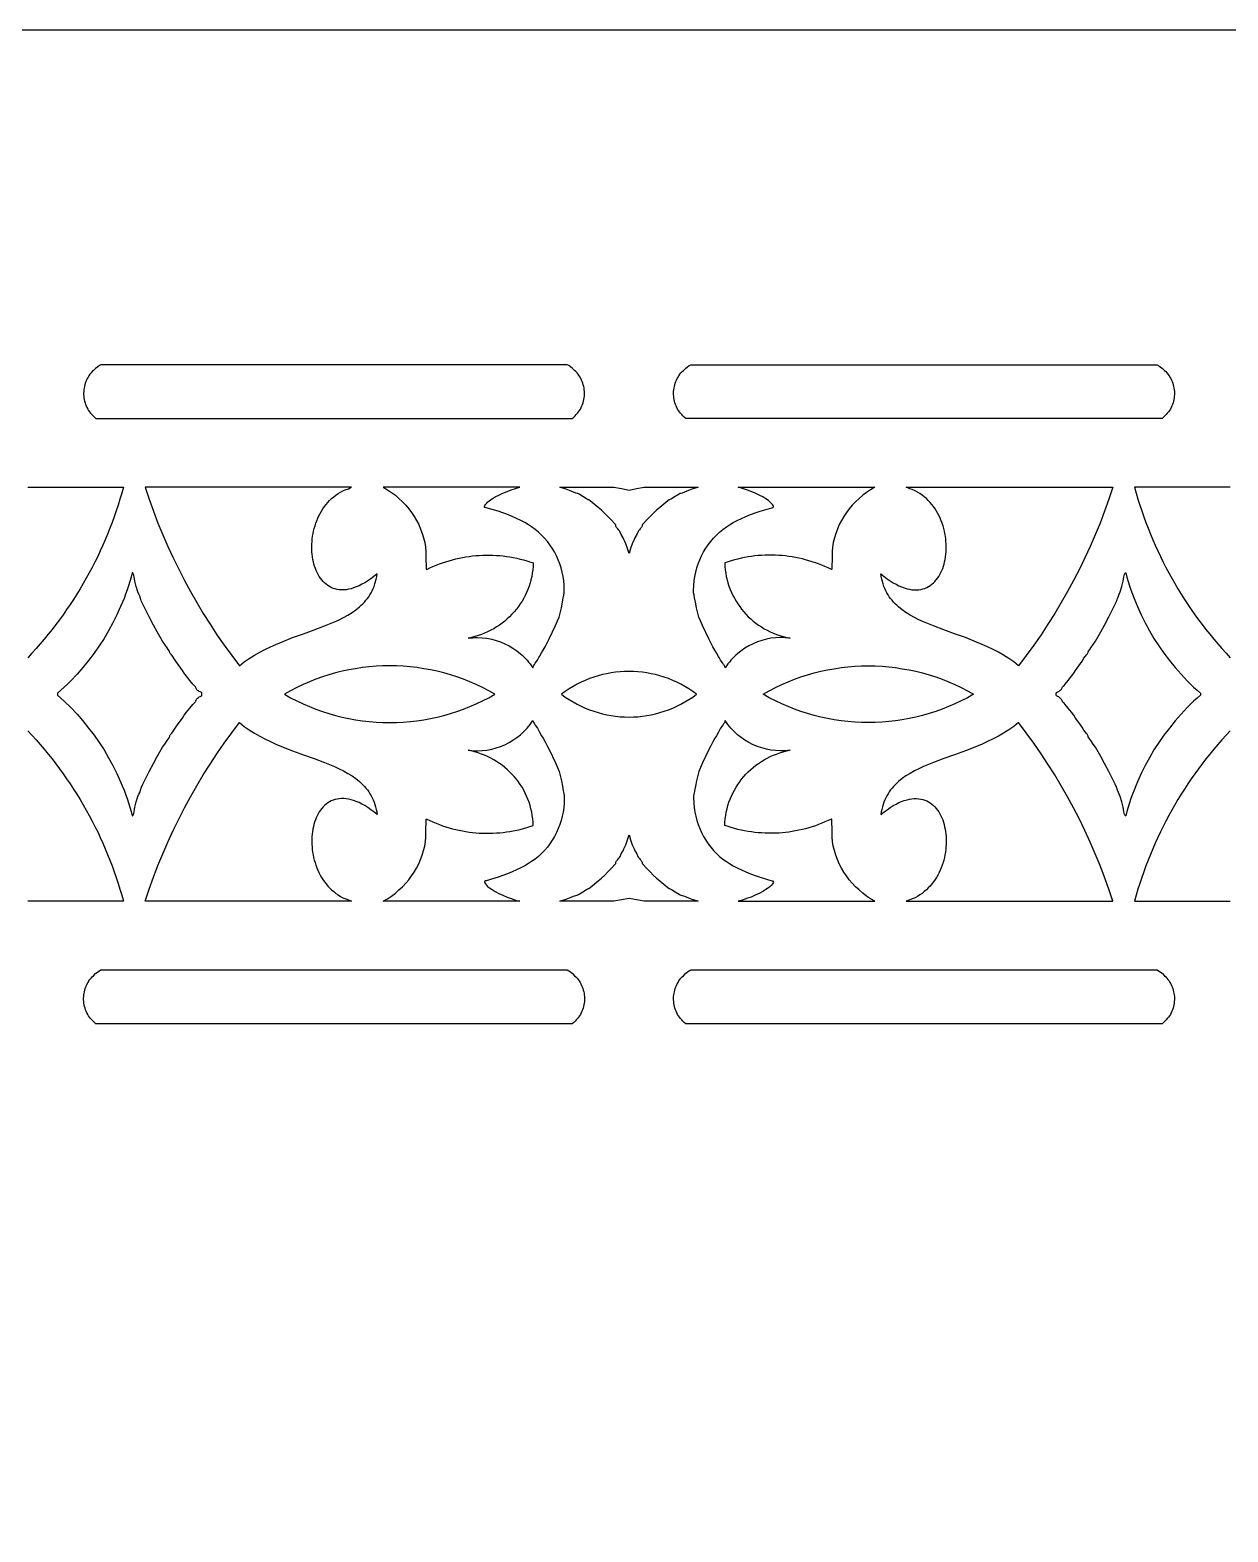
# Model space of a CAD drawing. Extents: x -580 to 993, y -400 to 388.
# Drawn here: x 741.9 to 849.2, y -139.9 to -5.3 of the extents above; entities that cross this region are included whole.
import ezdxf

# ---------------------------------------------------------------- set-up
doc = ezdxf.new("R2010")
doc.units = 0
doc.layers.add('LAYER_1', color=18, linetype='CONTINUOUS')

msp = doc.modelspace()

# ---------------------------------------------------------------- linework, layer by layer
at = {"layer": 'LAYER_1'}
for points in [[(598.06, -400.26), (993.06, -400.26), (993.06, -5.26), (598.06, -5.26)], [(747.77, -40.08), (790.47, -40.08), (790.6, -39.97), (790.72, -39.86), (790.83, -39.74), (790.94, -39.62), (791.03, -39.5), (791.12, -39.37), (791.2, -39.24), (791.27, -39.1), (791.34, -38.96), (791.39, -38.82), (791.44, -38.68), (791.48, -38.53), (791.51, -38.39), (791.54, -38.24), (791.56, -38.09), (791.56, -37.95), (791.57, -37.8), (791.56, -37.65), (791.55, -37.5), (791.53, -37.35), (791.5, -37.21), (791.46, -37.06), (791.42, -36.92), (791.36, -36.78), (791.31, -36.64), (791.24, -36.51), (791.17, -36.37), (791.08, -36.25), (790.99, -36.12), (790.9, -36), (790.79, -35.88), (790.68, -35.77), (790.5, -35.59), (790.31, -35.44), (790.15, -35.33), (790.01, -35.26), (748.23, -35.26), (748.1, -35.33), (747.94, -35.44), (747.75, -35.59), (747.56, -35.77), (747.45, -35.88), (747.35, -36), (747.25, -36.12), (747.16, -36.25), (747.08, -36.37), (747.01, -36.51), (746.94, -36.64), (746.88, -36.78), (746.83, -36.92), (746.79, -37.06), (746.75, -37.21), (746.72, -37.35), (746.7, -37.5), (746.69, -37.65), (746.68, -37.8), (746.68, -37.95), (746.69, -38.09), (746.71, -38.24), (746.73, -38.39), (746.77, -38.53), (746.81, -38.68), (746.85, -38.82), (746.91, -38.96), (746.98, -39.1), (747.05, -39.24), (747.13, -39.37), (747.22, -39.5), (747.31, -39.62), (747.41, -39.74), (747.53, -39.86), (747.65, -39.97)], [(800.64, -40.08), (800.51, -39.97), (800.39, -39.86), (800.28, -39.74), (800.18, -39.62), (800.08, -39.5), (799.99, -39.37), (799.91, -39.24), (799.84, -39.1), (799.78, -38.96), (799.72, -38.82), (799.67, -38.68), (799.63, -38.53), (799.6, -38.39), (799.57, -38.24), (799.56, -38.09), (799.55, -37.95), (799.55, -37.8), (799.55, -37.65), (799.57, -37.5), (799.59, -37.35), (799.62, -37.21), (799.65, -37.06), (799.7, -36.92), (799.75, -36.78), (799.81, -36.64), (799.87, -36.51), (799.95, -36.37), (800.03, -36.25), (800.12, -36.12), (800.21, -36), (800.32, -35.88), (800.43, -35.77), (800.62, -35.59), (800.81, -35.44), (800.96, -35.33), (801.1, -35.26), (842.88, -35.26), (843.02, -35.33), (843.17, -35.44), (843.36, -35.59), (843.55, -35.77), (843.66, -35.88), (843.76, -36), (843.86, -36.12), (843.95, -36.25), (844.03, -36.37), (844.11, -36.51), (844.17, -36.64), (844.23, -36.78), (844.28, -36.92), (844.33, -37.06), (844.36, -37.21), (844.39, -37.35), (844.41, -37.5), (844.43, -37.65), (844.43, -37.8), (844.43, -37.95), (844.42, -38.09), (844.4, -38.24), (844.38, -38.39), (844.35, -38.53), (844.31, -38.68), (844.26, -38.82), (844.2, -38.96), (844.14, -39.1), (844.07, -39.24), (843.99, -39.37), (843.9, -39.5), (843.8, -39.62), (843.7, -39.74), (843.59, -39.86), (843.47, -39.97), (843.34, -40.08)], [(752.19, -46.25), (752.55, -47.33), (752.93, -48.4), (753.34, -49.46), (753.77, -50.51), (754.22, -51.55), (754.7, -52.58), (755.2, -53.6), (755.72, -54.6), (756.26, -55.6), (756.82, -56.59), (757.4, -57.56), (758.01, -58.53), (758.63, -59.48), (759.28, -60.41), (759.95, -61.34), (760.64, -62.25), (761.08, -61.91), (761.52, -61.6), (761.99, -61.31), (762.46, -61.04), (762.93, -60.79), (763.42, -60.55), (763.91, -60.33), (764.4, -60.12), (765.39, -59.73), (766.38, -59.38), (767.34, -59.03), (768.27, -58.68), (768.72, -58.5), (769.16, -58.32), (769.58, -58.12), (769.98, -57.92), (770.37, -57.7), (770.74, -57.47), (771.09, -57.23), (771.41, -56.97), (771.56, -56.83), (771.71, -56.69), (771.85, -56.54), (771.98, -56.38), (772.11, -56.22), (772.23, -56.06), (772.34, -55.89), (772.45, -55.71), (772.54, -55.52), (772.63, -55.33), (772.71, -55.13), (772.79, -54.92), (772.85, -54.71), (772.91, -54.49), (772.95, -54.26), (772.99, -54.02), (772.7, -54.25), (772.42, -54.45), (772.15, -54.64), (771.88, -54.81), (771.62, -54.95), (771.37, -55.08), (771.12, -55.18), (770.88, -55.27), (770.65, -55.34), (770.42, -55.39), (770.2, -55.43), (769.99, -55.45), (769.79, -55.45), (769.59, -55.43), (769.4, -55.41), (769.22, -55.36), (769.04, -55.31), (768.87, -55.24), (768.71, -55.15), (768.56, -55.06), (768.41, -54.95), (768.27, -54.83), (768.14, -54.7), (768.02, -54.56), (767.91, -54.41), (767.8, -54.25), (767.7, -54.08), (767.61, -53.9), (767.52, -53.72), (767.45, -53.53), (767.38, -53.33), (767.32, -53.13), (767.27, -52.92), (767.22, -52.71), (767.19, -52.49), (767.16, -52.26), (767.14, -52.04), (767.13, -51.81), (767.13, -51.58), (767.13, -51.34), (767.15, -51.11), (767.17, -50.87), (767.2, -50.64), (767.24, -50.4), (767.29, -50.17), (767.35, -49.94), (767.42, -49.7), (767.49, -49.47), (767.57, -49.25), (767.67, -49.03), (767.77, -48.81), (767.88, -48.59), (768, -48.38), (768.13, -48.18), (768.26, -47.98), (768.41, -47.79), (768.57, -47.61), (768.73, -47.43), (768.9, -47.26), (769.09, -47.1), (769.28, -46.95), (769.48, -46.81), (769.7, -46.68), (769.92, -46.56), (770.17, -46.46), (770.41, -46.38), (770.58, -46.31), (770.7, -46.25)], [(773.53, -46.25), (773.91, -46.47), (774.27, -46.71), (774.62, -46.97), (774.94, -47.25), (775.25, -47.54), (775.55, -47.85), (775.82, -48.17), (776.07, -48.51), (776.31, -48.86), (776.52, -49.23), (776.71, -49.6), (776.88, -49.99), (777.03, -50.38), (777.15, -50.78), (777.25, -51.19), (777.33, -51.61), (777.35, -52), (777.36, -52.44), (777.37, -53.59), (777.43, -53.62), (777.71, -53.48), (777.99, -53.35), (778.27, -53.23), (778.56, -53.12), (778.85, -53.02), (779.14, -52.92), (779.44, -52.83), (779.73, -52.75), (780.03, -52.67), (780.33, -52.6), (780.63, -52.54), (780.93, -52.49), (781.23, -52.45), (781.53, -52.41), (781.84, -52.38), (782.14, -52.36), (782.45, -52.34), (782.75, -52.33), (783.06, -52.33), (783.36, -52.34), (783.67, -52.36), (783.97, -52.38), (784.28, -52.41), (784.58, -52.45), (784.89, -52.49), (785.19, -52.55), (785.49, -52.61), (785.79, -52.68), (786.09, -52.75), (786.39, -52.84), (786.68, -52.93), (786.98, -53.03), (786.96, -53.34), (786.94, -53.64), (786.89, -53.95), (786.84, -54.25), (786.77, -54.54), (786.69, -54.83), (786.6, -55.12), (786.5, -55.4), (786.38, -55.67), (786.25, -55.94), (786.12, -56.2), (785.97, -56.46), (785.81, -56.71), (785.64, -56.95), (785.46, -57.19), (785.27, -57.41), (785.07, -57.63), (784.86, -57.85), (784.64, -58.05), (784.42, -58.24), (784.18, -58.43), (783.94, -58.61), (783.69, -58.77), (783.43, -58.93), (783.17, -59.07), (782.89, -59.21), (782.62, -59.33), (782.33, -59.45), (782.04, -59.55), (781.74, -59.64), (781.44, -59.71), (781.13, -59.78), (781.34, -59.75), (781.56, -59.74), (781.77, -59.73), (781.99, -59.73), (782.41, -59.75), (782.83, -59.79), (783.25, -59.87), (783.65, -59.98), (784.05, -60.11), (784.43, -60.27), (784.81, -60.46), (785.16, -60.67), (785.51, -60.91), (785.83, -61.17), (785.99, -61.31), (786.14, -61.46), (786.29, -61.61), (786.43, -61.76), (786.56, -61.93), (786.7, -62.09), (786.82, -62.27), (786.94, -62.44), (786.97, -62.34), (787.02, -62.24), (787.08, -62.13), (787.15, -62.03), (787.36, -61.75), (787.42, -61.64), (787.45, -61.58), (787.47, -61.52), (787.53, -61.41), (787.72, -61.08), (787.86, -60.85), (788.04, -60.54), (788.22, -60.18), (788.4, -59.83), (788.98, -58.65), (789.16, -58.23), (789.29, -57.88), (789.39, -57.52), (789.5, -57.05), (789.61, -56.55), (789.67, -56.16), (789.71, -55.91), (789.73, -55.83), (789.75, -55.79), (789.76, -55.72), (789.76, -55.55), (789.74, -55.03), (789.71, -54.63), (789.65, -54.24), (789.58, -53.86), (789.48, -53.48), (789.36, -53.11), (789.22, -52.75), (789.06, -52.4), (788.88, -52.05), (788.68, -51.72), (788.47, -51.4), (788.24, -51.1), (787.99, -50.8), (787.72, -50.53), (787.44, -50.26), (787.14, -50.02), (786.83, -49.79), (786.54, -49.61), (786.22, -49.42), (785.86, -49.23), (785.48, -49.05), (785.08, -48.87), (784.66, -48.7), (784.24, -48.54), (783.82, -48.39), (782.75, -48.08), (782.67, -48.06), (782.64, -48.05), (782.62, -48.02), (782.61, -48), (782.61, -47.96), (782.63, -47.89), (782.69, -47.8), (782.78, -47.69), (782.89, -47.58), (783.04, -47.45), (783.28, -47.29), (783.57, -47.12), (783.89, -46.95), (784.25, -46.78), (784.63, -46.62), (785.01, -46.48), (785.39, -46.36), (785.77, -46.25)], [(795.56, -52.2), (795.42, -51.75), (795.27, -51.31), (795.19, -51.11), (795.1, -50.93), (795.02, -50.77), (794.95, -50.64), (794.85, -50.48), (794.75, -50.27), (794.69, -50.16), (794.63, -50.06), (794.56, -49.97), (794.5, -49.91), (794.45, -49.86), (794.41, -49.81), (794.38, -49.75), (794.37, -49.71), (794.37, -49.62), (793.9, -49.11), (793.67, -48.87), (793.39, -48.59), (793.08, -48.31), (792.8, -48.06), (792.08, -47.47), (791.96, -47.39), (791.91, -47.37), (791.86, -47.35), (791.75, -47.29), (791.41, -47.09), (791.08, -46.88), (790.96, -46.82), (790.9, -46.8), (790.79, -46.77), (790.59, -46.69), (790.23, -46.54), (789.92, -46.42), (789.63, -46.33), (789.36, -46.25), (794.19, -46.25), (794.87, -46.37), (795.56, -46.5), (796.24, -46.37), (796.93, -46.25), (801.76, -46.25), (801.48, -46.33), (801.2, -46.42), (800.88, -46.54), (800.53, -46.69), (800.32, -46.77), (800.21, -46.8), (800.15, -46.82), (800.04, -46.88), (799.7, -47.09), (799.36, -47.29), (799.25, -47.35), (799.2, -47.37), (799.18, -47.37), (799.15, -47.39), (799.03, -47.47), (798.31, -48.06), (798.03, -48.31), (797.73, -48.59), (797.44, -48.87), (797.21, -49.11), (796.74, -49.62), (796.74, -49.71), (796.73, -49.75), (796.71, -49.81), (796.66, -49.86), (796.61, -49.91), (796.55, -49.97), (796.49, -50.06), (796.42, -50.16), (796.36, -50.27), (796.26, -50.48), (796.17, -50.64), (796.09, -50.77), (796.01, -50.93), (795.85, -51.31), (795.69, -51.75)], [(817.58, -46.25), (817.21, -46.47), (816.84, -46.71), (816.5, -46.97), (816.17, -47.25), (815.86, -47.54), (815.57, -47.85), (815.29, -48.17), (815.04, -48.51), (814.81, -48.86), (814.59, -49.23), (814.4, -49.6), (814.23, -49.99), (814.08, -50.38), (813.96, -50.78), (813.86, -51.19), (813.78, -51.61), (813.76, -52), (813.75, -52.44), (813.74, -53.59), (813.69, -53.62), (813.41, -53.48), (813.12, -53.35), (812.84, -53.23), (812.55, -53.12), (812.26, -53.02), (811.97, -52.92), (811.68, -52.83), (811.38, -52.75), (811.09, -52.67), (810.79, -52.6), (810.49, -52.54), (810.19, -52.49), (809.88, -52.45), (809.58, -52.41), (809.28, -52.38), (808.97, -52.36), (808.67, -52.34), (808.36, -52.33), (808.06, -52.33), (807.75, -52.34), (807.44, -52.36), (807.14, -52.38), (806.83, -52.41), (806.53, -52.45), (806.23, -52.49), (805.92, -52.55), (805.62, -52.61), (805.32, -52.68), (805.02, -52.75), (804.72, -52.84), (804.43, -52.93), (804.13, -53.03), (804.15, -53.34), (804.18, -53.64), (804.22, -53.95), (804.27, -54.25), (804.34, -54.54), (804.42, -54.83), (804.51, -55.12), (804.62, -55.4), (804.73, -55.67), (804.86, -55.94), (805, -56.2), (805.15, -56.46), (805.31, -56.71), (805.48, -56.95), (805.65, -57.19), (805.84, -57.41), (806.04, -57.63), (806.25, -57.85), (806.47, -58.05), (806.69, -58.24), (806.93, -58.43), (807.17, -58.61), (807.42, -58.77), (807.68, -58.93), (807.95, -59.07), (808.22, -59.21), (808.5, -59.33), (808.78, -59.45), (809.07, -59.55), (809.37, -59.64), (809.68, -59.71), (809.99, -59.78), (809.77, -59.75), (809.56, -59.74), (809.34, -59.73), (809.13, -59.73), (808.7, -59.75), (808.28, -59.79), (807.87, -59.87), (807.46, -59.98), (807.06, -60.11), (806.68, -60.27), (806.31, -60.46), (805.95, -60.67), (805.61, -60.91), (805.28, -61.17), (805.12, -61.31), (804.97, -61.46), (804.83, -61.61), (804.68, -61.76), (804.55, -61.93), (804.42, -62.09), (804.29, -62.27), (804.17, -62.44), (804.15, -62.34), (804.1, -62.24), (804.03, -62.13), (803.96, -62.03), (803.75, -61.75), (803.69, -61.64), (803.67, -61.58), (803.65, -61.52), (803.59, -61.41), (803.39, -61.08), (803.25, -60.85), (803.08, -60.54), (802.89, -60.18), (802.71, -59.83), (802.14, -58.65), (801.95, -58.23), (801.82, -57.88), (801.72, -57.52), (801.61, -57.05), (801.51, -56.55), (801.44, -56.16), (801.4, -55.91), (801.38, -55.83), (801.36, -55.79), (801.35, -55.72), (801.35, -55.55), (801.37, -55.03), (801.4, -54.63), (801.46, -54.24), (801.54, -53.86), (801.64, -53.48), (801.75, -53.11), (801.89, -52.75), (802.05, -52.4), (802.23, -52.05), (802.43, -51.72), (802.64, -51.4), (802.88, -51.1), (803.12, -50.8), (803.39, -50.53), (803.67, -50.26), (803.97, -50.02), (804.28, -49.79), (804.57, -49.61), (804.89, -49.42), (805.25, -49.23), (805.63, -49.05), (806.04, -48.87), (806.45, -48.7), (806.87, -48.54), (807.3, -48.39), (808.36, -48.08), (808.44, -48.06), (808.47, -48.05), (808.49, -48.02), (808.5, -48), (808.5, -47.96), (808.48, -47.89), (808.42, -47.8), (808.34, -47.69), (808.22, -47.58), (808.07, -47.45), (807.83, -47.29), (807.55, -47.12), (807.22, -46.95), (806.86, -46.78), (806.49, -46.62), (806.1, -46.48), (805.72, -46.36), (805.35, -46.25)], [(838.93, -46.25), (838.56, -47.33), (838.18, -48.4), (837.77, -49.46), (837.34, -50.51), (836.89, -51.55), (836.41, -52.58), (835.92, -53.6), (835.4, -54.6), (834.86, -55.6), (834.29, -56.59), (833.71, -57.56), (833.1, -58.53), (832.48, -59.48), (831.83, -60.41), (831.16, -61.34), (830.47, -62.25), (830.04, -61.91), (829.59, -61.6), (829.13, -61.31), (828.66, -61.04), (828.18, -60.79), (827.69, -60.55), (827.2, -60.33), (826.71, -60.12), (825.72, -59.73), (824.74, -59.38), (823.77, -59.03), (822.84, -58.68), (822.39, -58.5), (821.96, -58.32), (821.54, -58.12), (821.13, -57.92), (820.74, -57.7), (820.37, -57.47), (820.03, -57.23), (819.7, -56.97), (819.55, -56.83), (819.4, -56.69), (819.26, -56.54), (819.13, -56.38), (819, -56.22), (818.88, -56.06), (818.77, -55.89), (818.67, -55.71), (818.57, -55.52), (818.48, -55.33), (818.4, -55.13), (818.33, -54.92), (818.26, -54.71), (818.21, -54.49), (818.16, -54.26), (818.12, -54.02), (818.41, -54.25), (818.69, -54.45), (818.97, -54.64), (819.23, -54.81), (819.49, -54.95), (819.75, -55.08), (819.99, -55.18), (820.23, -55.27), (820.47, -55.34), (820.69, -55.39), (820.91, -55.43), (821.12, -55.45), (821.33, -55.45), (821.52, -55.43), (821.71, -55.41), (821.9, -55.36), (822.07, -55.31), (822.24, -55.24), (822.4, -55.15), (822.55, -55.06), (822.7, -54.95), (822.84, -54.83), (822.97, -54.7), (823.09, -54.56), (823.21, -54.41), (823.31, -54.25), (823.41, -54.08), (823.51, -53.9), (823.59, -53.72), (823.67, -53.53), (823.73, -53.33), (823.79, -53.13), (823.84, -52.92), (823.89, -52.71), (823.92, -52.49), (823.95, -52.26), (823.97, -52.04), (823.98, -51.81), (823.98, -51.58), (823.98, -51.34), (823.96, -51.11), (823.94, -50.87), (823.91, -50.64), (823.87, -50.4), (823.82, -50.17), (823.76, -49.94), (823.7, -49.7), (823.62, -49.47), (823.54, -49.25), (823.45, -49.03), (823.34, -48.81), (823.23, -48.59), (823.11, -48.38), (822.99, -48.18), (822.85, -47.98), (822.7, -47.79), (822.55, -47.61), (822.38, -47.43), (822.21, -47.26), (822.02, -47.1), (821.83, -46.95), (821.63, -46.81), (821.42, -46.68), (821.2, -46.56), (820.94, -46.46), (820.71, -46.38), (820.53, -46.31), (820.41, -46.25)], [(757.26, -64.8), (757.27, -64.72), (757.26, -64.67), (757.23, -64.64), (757.19, -64.63), (757.12, -64.6), (757.05, -64.56), (756.97, -64.51), (756.9, -64.46), (756.84, -64.4), (756.79, -64.34), (756.76, -64.28), (756.75, -64.23), (756.74, -64.19), (756.72, -64.14), (756.68, -64.1), (756.64, -64.07), (756.58, -64.01), (756.47, -63.89), (756.19, -63.56), (755.9, -63.19), (755.78, -63.03), (755.7, -62.91), (755.53, -62.66), (755.25, -62.25), (754.95, -61.84), (754.78, -61.58), (754.67, -61.43), (754.55, -61.28), (754.5, -61.21), (754.45, -61.15), (754.42, -61.09), (754.41, -61.05), (754.39, -60.99), (754.34, -60.9), (754.26, -60.78), (754.17, -60.65), (753.95, -60.33), (753.76, -60.04), (753.28, -59.22), (752.94, -58.6), (752.56, -57.87), (751.99, -56.73), (751.87, -56.48), (751.84, -56.38), (751.82, -56.33), (751.79, -56.21), (751.71, -56), (751.63, -55.83), (751.55, -55.62), (751.4, -55.15), (751.27, -54.68), (751.23, -54.47), (751.2, -54.3), (751.17, -54.12), (751.13, -54), (751.08, -53.93), (751.06, -53.91), (751.04, -53.91), (750.93, -54.3), (750.82, -54.69), (750.7, -55.07), (750.57, -55.45), (750.44, -55.83), (750.3, -56.21), (749.99, -56.95), (749.66, -57.68), (749.3, -58.4), (748.92, -59.11), (748.51, -59.8), (748.08, -60.47), (747.62, -61.13), (747.13, -61.78), (746.62, -62.4), (746.09, -63.01), (745.53, -63.6), (745.24, -63.89), (744.95, -64.17), (744.65, -64.44), (744.35, -64.72), (744.35, -64.73), (744.34, -64.8), (744.35, -64.87), (744.35, -64.88), (744.65, -65.16), (744.95, -65.43), (745.53, -66), (746.09, -66.59), (746.62, -67.2), (747.13, -67.83), (747.62, -68.47), (748.08, -69.13), (748.51, -69.8), (748.92, -70.49), (749.3, -71.2), (749.66, -71.92), (749.99, -72.65), (750.15, -73.02), (750.3, -73.39), (750.44, -73.77), (750.57, -74.15), (750.7, -74.53), (750.82, -74.92), (750.93, -75.3), (751.04, -75.69), (751.06, -75.69), (751.08, -75.67), (751.11, -75.64), (751.13, -75.6), (751.17, -75.48), (751.2, -75.31), (751.23, -75.13), (751.27, -74.92), (751.4, -74.45), (751.55, -73.98), (751.63, -73.77), (751.71, -73.6), (751.79, -73.4), (751.82, -73.32), (751.82, -73.27), (751.84, -73.22), (751.87, -73.13), (751.99, -72.87), (752.56, -71.73), (752.94, -71), (753.28, -70.38), (753.76, -69.56), (753.95, -69.27), (754.17, -68.96), (754.34, -68.71), (754.39, -68.61), (754.41, -68.55), (754.42, -68.51), (754.45, -68.45), (754.5, -68.39), (754.55, -68.32), (754.67, -68.17), (754.78, -68.02), (754.95, -67.76), (755.25, -67.35), (755.53, -66.94), (755.7, -66.69), (755.9, -66.41), (756.19, -66.05), (756.47, -65.71), (756.58, -65.6), (756.64, -65.54), (756.68, -65.5), (756.72, -65.46), (756.74, -65.41), (756.75, -65.37), (756.76, -65.32), (756.79, -65.26), (756.84, -65.2), (756.9, -65.14), (756.97, -65.09), (757.05, -65.04), (757.12, -65), (757.19, -64.98), (757.23, -64.96), (757.26, -64.94), (757.27, -64.89)], [(833.85, -64.8), (833.85, -64.72), (833.86, -64.67), (833.88, -64.64), (833.92, -64.63), (833.99, -64.6), (834.07, -64.56), (834.14, -64.51), (834.21, -64.46), (834.27, -64.4), (834.32, -64.34), (834.35, -64.28), (834.37, -64.23), (834.37, -64.19), (834.4, -64.14), (834.43, -64.1), (834.47, -64.07), (834.54, -64.01), (834.64, -63.89), (834.92, -63.56), (835.22, -63.19), (835.33, -63.03), (835.41, -62.91), (835.58, -62.66), (835.87, -62.25), (836.16, -61.84), (836.33, -61.58), (836.44, -61.43), (836.56, -61.28), (836.62, -61.21), (836.66, -61.15), (836.69, -61.09), (836.7, -61.05), (836.72, -60.99), (836.77, -60.9), (836.85, -60.78), (836.94, -60.65), (837.16, -60.33), (837.35, -60.04), (837.83, -59.22), (838.17, -58.6), (838.55, -57.87), (839.13, -56.73), (839.24, -56.48), (839.27, -56.38), (839.29, -56.33), (839.32, -56.21), (839.41, -56), (839.48, -55.83), (839.56, -55.62), (839.71, -55.15), (839.84, -54.68), (839.88, -54.47), (839.91, -54.3), (839.94, -54.12), (839.98, -54), (840.03, -53.93), (840.05, -53.91), (840.08, -53.91), (840.18, -54.3), (840.29, -54.69), (840.41, -55.07), (840.54, -55.45), (840.68, -55.83), (840.82, -56.21), (841.12, -56.95), (841.45, -57.68), (841.81, -58.4), (842.19, -59.11), (842.6, -59.8), (843.04, -60.47), (843.5, -61.13), (843.98, -61.78), (844.49, -62.4), (845.03, -63.01), (845.58, -63.6), (845.87, -63.89), (846.16, -64.17), (846.46, -64.44), (846.76, -64.72), (846.77, -64.73), (846.77, -64.8), (846.77, -64.87), (846.76, -64.88), (846.46, -65.16), (846.16, -65.43), (845.58, -66), (845.03, -66.59), (844.49, -67.2), (843.98, -67.83), (843.5, -68.47), (843.04, -69.13), (842.6, -69.8), (842.19, -70.49), (841.81, -71.2), (841.45, -71.92), (841.12, -72.65), (840.97, -73.02), (840.82, -73.39), (840.68, -73.77), (840.54, -74.15), (840.41, -74.53), (840.29, -74.92), (840.18, -75.3), (840.08, -75.69), (840.05, -75.69), (840.03, -75.67), (840.01, -75.64), (839.98, -75.6), (839.94, -75.48), (839.91, -75.31), (839.88, -75.13), (839.84, -74.92), (839.71, -74.45), (839.56, -73.98), (839.48, -73.77), (839.41, -73.6), (839.32, -73.4), (839.3, -73.32), (839.29, -73.27), (839.27, -73.22), (839.24, -73.13), (839.13, -72.87), (838.55, -71.73), (838.17, -71), (837.83, -70.38), (837.35, -69.56), (837.16, -69.27), (836.94, -68.96), (836.77, -68.71), (836.72, -68.61), (836.7, -68.55), (836.69, -68.51), (836.66, -68.45), (836.62, -68.39), (836.56, -68.32), (836.44, -68.17), (836.33, -68.02), (836.16, -67.76), (835.87, -67.35), (835.58, -66.94), (835.41, -66.69), (835.22, -66.41), (834.92, -66.05), (834.64, -65.71), (834.54, -65.6), (834.47, -65.54), (834.43, -65.5), (834.4, -65.46), (834.37, -65.41), (834.37, -65.37), (834.35, -65.32), (834.32, -65.26), (834.27, -65.2), (834.21, -65.14), (834.14, -65.09), (834.07, -65.04), (833.99, -65), (833.92, -64.98), (833.88, -64.96), (833.86, -64.94), (833.85, -64.89)], [(783.54, -64.8), (782.99, -64.49), (782.44, -64.2), (781.87, -63.94), (781.3, -63.69), (780.72, -63.46), (780.14, -63.25), (779.55, -63.06), (778.96, -62.89), (778.36, -62.74), (777.76, -62.61), (777.16, -62.51), (776.55, -62.42), (775.94, -62.35), (775.33, -62.3), (774.72, -62.27), (774.11, -62.26), (773.5, -62.27), (772.89, -62.3), (772.28, -62.35), (771.67, -62.42), (771.06, -62.51), (770.46, -62.61), (769.86, -62.74), (769.26, -62.89), (768.67, -63.06), (768.08, -63.25), (767.49, -63.46), (766.92, -63.69), (766.35, -63.94), (765.78, -64.2), (765.22, -64.49), (764.68, -64.8), (765.22, -65.11), (765.78, -65.4), (766.35, -65.67), (766.92, -65.91), (767.49, -66.14), (768.08, -66.35), (768.67, -66.54), (769.26, -66.71), (769.86, -66.86), (770.46, -66.99), (771.06, -67.1), (771.67, -67.19), (772.28, -67.26), (772.89, -67.31), (773.5, -67.34), (774.11, -67.35), (774.72, -67.34), (775.33, -67.31), (775.94, -67.26), (776.55, -67.19), (777.16, -67.1), (777.76, -66.99), (778.36, -66.86), (778.96, -66.71), (779.55, -66.54), (780.14, -66.35), (780.72, -66.14), (781.3, -65.91), (781.87, -65.67), (782.44, -65.4), (782.99, -65.11)], [(795.56, -66.85), (795.96, -66.84), (796.36, -66.82), (796.76, -66.77), (797.15, -66.72), (797.55, -66.65), (797.94, -66.56), (798.33, -66.45), (798.71, -66.33), (799.1, -66.2), (799.47, -66.05), (799.84, -65.88), (800.21, -65.69), (800.57, -65.49), (800.92, -65.28), (801.27, -65.05), (801.6, -64.8), (801.27, -64.55), (800.92, -64.32), (800.57, -64.11), (800.21, -63.91), (799.84, -63.72), (799.47, -63.56), (799.1, -63.4), (798.71, -63.27), (798.33, -63.15), (797.94, -63.04), (797.55, -62.96), (797.15, -62.88), (796.76, -62.83), (796.36, -62.79), (795.96, -62.76), (795.56, -62.75), (795.16, -62.76), (794.76, -62.79), (794.36, -62.83), (793.96, -62.88), (793.57, -62.96), (793.17, -63.04), (792.78, -63.15), (792.4, -63.27), (792.02, -63.4), (791.64, -63.56), (791.27, -63.72), (790.9, -63.91), (790.54, -64.11), (790.19, -64.32), (789.85, -64.55), (789.51, -64.8), (789.85, -65.05), (790.19, -65.28), (790.54, -65.49), (790.9, -65.69), (791.27, -65.88), (791.64, -66.05), (792.02, -66.2), (792.4, -66.33), (792.78, -66.45), (793.17, -66.56), (793.57, -66.65), (793.96, -66.72), (794.36, -66.77), (794.76, -66.82), (795.16, -66.84)], [(807.57, -64.8), (808.12, -64.49), (808.68, -64.2), (809.24, -63.94), (809.81, -63.69), (810.39, -63.46), (810.97, -63.25), (811.56, -63.06), (812.15, -62.89), (812.75, -62.74), (813.35, -62.61), (813.95, -62.51), (814.56, -62.42), (815.17, -62.35), (815.78, -62.3), (816.39, -62.27), (817, -62.26), (817.62, -62.27), (818.23, -62.3), (818.84, -62.35), (819.45, -62.42), (820.05, -62.51), (820.66, -62.61), (821.26, -62.74), (821.85, -62.89), (822.45, -63.06), (823.04, -63.25), (823.62, -63.46), (824.2, -63.69), (824.77, -63.94), (825.33, -64.2), (825.89, -64.49), (826.44, -64.8), (825.89, -65.11), (825.33, -65.4), (824.77, -65.67), (824.2, -65.91), (823.62, -66.14), (823.04, -66.35), (822.45, -66.54), (821.85, -66.71), (821.26, -66.86), (820.66, -66.99), (820.05, -67.1), (819.45, -67.19), (818.84, -67.26), (818.23, -67.31), (817.62, -67.34), (817, -67.35), (816.39, -67.34), (815.78, -67.31), (815.17, -67.26), (814.56, -67.19), (813.95, -67.1), (813.35, -66.99), (812.75, -66.86), (812.15, -66.71), (811.56, -66.54), (810.97, -66.35), (810.39, -66.14), (809.81, -65.91), (809.24, -65.67), (808.68, -65.4), (808.12, -65.11)], [(773.53, -83.35), (773.91, -83.13), (774.27, -82.89), (774.62, -82.63), (774.94, -82.35), (775.25, -82.06), (775.55, -81.75), (775.82, -81.43), (776.07, -81.09), (776.31, -80.74), (776.52, -80.38), (776.71, -80), (776.88, -79.62), (777.03, -79.22), (777.15, -78.82), (777.25, -78.41), (777.33, -77.99), (777.35, -77.6), (777.36, -77.16), (777.37, -76.01), (777.43, -75.99), (777.71, -76.12), (777.99, -76.25), (778.27, -76.37), (778.56, -76.48), (778.85, -76.59), (779.14, -76.68), (779.44, -76.77), (779.73, -76.86), (780.03, -76.93), (780.33, -77), (780.63, -77.06), (780.93, -77.11), (781.23, -77.16), (781.53, -77.19), (781.84, -77.22), (782.14, -77.25), (782.45, -77.26), (782.75, -77.27), (783.06, -77.27), (783.36, -77.26), (783.67, -77.24), (783.97, -77.22), (784.28, -77.19), (784.58, -77.15), (784.89, -77.11), (785.19, -77.05), (785.49, -76.99), (785.79, -76.92), (786.09, -76.85), (786.39, -76.76), (786.68, -76.67), (786.98, -76.57), (786.96, -76.26), (786.94, -75.96), (786.89, -75.66), (786.84, -75.36), (786.77, -75.06), (786.69, -74.77), (786.6, -74.49), (786.5, -74.21), (786.38, -73.93), (786.25, -73.66), (786.12, -73.4), (785.97, -73.14), (785.81, -72.89), (785.64, -72.65), (785.46, -72.42), (785.27, -72.19), (785.07, -71.97), (784.86, -71.76), (784.64, -71.55), (784.42, -71.36), (784.18, -71.17), (783.94, -71), (783.69, -70.83), (783.43, -70.67), (783.17, -70.53), (782.89, -70.39), (782.62, -70.27), (782.33, -70.16), (782.04, -70.06), (781.74, -69.97), (781.44, -69.89), (781.13, -69.82), (781.34, -69.85), (781.56, -69.87), (781.77, -69.87), (781.99, -69.88), (782.41, -69.86), (782.83, -69.81), (783.25, -69.73), (783.65, -69.62), (784.05, -69.49), (784.43, -69.33), (784.81, -69.14), (785.16, -68.93), (785.51, -68.69), (785.83, -68.43), (785.99, -68.29), (786.14, -68.15), (786.29, -67.99), (786.43, -67.84), (786.56, -67.68), (786.7, -67.51), (786.82, -67.34), (786.94, -67.16), (786.97, -67.26), (787.02, -67.37), (787.08, -67.47), (787.15, -67.57), (787.36, -67.85), (787.42, -67.96), (787.45, -68.02), (787.47, -68.08), (787.53, -68.2), (787.72, -68.52), (787.86, -68.75), (788.04, -69.07), (788.22, -69.42), (788.4, -69.77), (788.98, -70.95), (789.16, -71.37), (789.29, -71.72), (789.39, -72.08), (789.5, -72.55), (789.61, -73.05), (789.67, -73.45), (789.71, -73.69), (789.73, -73.77), (789.75, -73.81), (789.76, -73.88), (789.76, -74.05), (789.74, -74.57), (789.71, -74.97), (789.65, -75.36), (789.58, -75.74), (789.48, -76.12), (789.36, -76.49), (789.22, -76.85), (789.06, -77.21), (788.88, -77.55), (788.68, -77.88), (788.47, -78.2), (788.24, -78.5), (787.99, -78.8), (787.72, -79.07), (787.44, -79.34), (787.14, -79.58), (786.83, -79.81), (786.54, -79.99), (786.22, -80.18), (785.86, -80.37), (785.48, -80.55), (785.08, -80.73), (784.66, -80.9), (784.24, -81.06), (783.82, -81.21), (782.75, -81.52), (782.67, -81.54), (782.64, -81.56), (782.62, -81.58), (782.61, -81.61), (782.61, -81.64), (782.63, -81.71), (782.69, -81.8), (782.78, -81.91), (782.89, -82.03), (783.04, -82.15), (783.28, -82.32), (783.57, -82.49), (783.89, -82.66), (784.25, -82.82), (784.63, -82.98), (785.01, -83.12), (785.39, -83.25), (785.77, -83.35)], [(817.58, -83.35), (817.21, -83.13), (816.84, -82.89), (816.5, -82.63), (816.17, -82.35), (815.86, -82.06), (815.57, -81.75), (815.29, -81.43), (815.04, -81.09), (814.81, -80.74), (814.59, -80.38), (814.4, -80), (814.23, -79.62), (814.08, -79.22), (813.96, -78.82), (813.86, -78.41), (813.78, -77.99), (813.76, -77.6), (813.75, -77.16), (813.74, -76.01), (813.69, -75.99), (813.41, -76.12), (813.12, -76.25), (812.84, -76.37), (812.55, -76.48), (812.26, -76.59), (811.97, -76.68), (811.68, -76.77), (811.38, -76.86), (811.09, -76.93), (810.79, -77), (810.49, -77.06), (810.19, -77.11), (809.88, -77.16), (809.58, -77.19), (809.28, -77.22), (808.97, -77.25), (808.67, -77.26), (808.36, -77.27), (808.06, -77.27), (807.75, -77.26), (807.44, -77.24), (807.14, -77.22), (806.83, -77.19), (806.53, -77.15), (806.23, -77.11), (805.92, -77.05), (805.62, -76.99), (805.32, -76.92), (805.02, -76.85), (804.72, -76.76), (804.43, -76.67), (804.13, -76.57), (804.15, -76.26), (804.18, -75.96), (804.22, -75.66), (804.27, -75.36), (804.34, -75.06), (804.42, -74.77), (804.51, -74.49), (804.62, -74.21), (804.73, -73.93), (804.86, -73.66), (805, -73.4), (805.15, -73.14), (805.31, -72.89), (805.48, -72.65), (805.65, -72.42), (805.84, -72.19), (806.04, -71.97), (806.25, -71.76), (806.47, -71.55), (806.69, -71.36), (806.93, -71.17), (807.17, -71), (807.42, -70.83), (807.68, -70.67), (807.95, -70.53), (808.22, -70.39), (808.5, -70.27), (808.78, -70.16), (809.07, -70.06), (809.37, -69.97), (809.68, -69.89), (809.99, -69.82), (809.77, -69.85), (809.56, -69.87), (809.34, -69.87), (809.13, -69.88), (808.7, -69.86), (808.28, -69.81), (807.87, -69.73), (807.46, -69.62), (807.06, -69.49), (806.68, -69.33), (806.31, -69.14), (805.95, -68.93), (805.61, -68.69), (805.28, -68.43), (805.12, -68.29), (804.97, -68.15), (804.83, -67.99), (804.68, -67.84), (804.55, -67.68), (804.42, -67.51), (804.29, -67.34), (804.17, -67.16), (804.15, -67.26), (804.1, -67.37), (804.03, -67.47), (803.96, -67.57), (803.75, -67.85), (803.69, -67.96), (803.67, -68.02), (803.65, -68.08), (803.59, -68.2), (803.39, -68.52), (803.25, -68.75), (803.08, -69.07), (802.89, -69.42), (802.71, -69.77), (802.14, -70.95), (801.95, -71.37), (801.82, -71.72), (801.72, -72.08), (801.61, -72.55), (801.51, -73.05), (801.44, -73.45), (801.4, -73.69), (801.38, -73.77), (801.36, -73.81), (801.35, -73.88), (801.35, -74.05), (801.37, -74.57), (801.4, -74.97), (801.46, -75.36), (801.54, -75.74), (801.64, -76.12), (801.75, -76.49), (801.89, -76.85), (802.05, -77.21), (802.23, -77.55), (802.43, -77.88), (802.64, -78.2), (802.88, -78.5), (803.12, -78.8), (803.39, -79.07), (803.67, -79.34), (803.97, -79.58), (804.28, -79.81), (804.57, -79.99), (804.89, -80.18), (805.25, -80.37), (805.63, -80.55), (806.04, -80.73), (806.45, -80.9), (806.87, -81.06), (807.3, -81.21), (808.36, -81.52), (808.44, -81.54), (808.47, -81.56), (808.49, -81.58), (808.5, -81.61), (808.5, -81.64), (808.48, -81.71), (808.42, -81.8), (808.34, -81.91), (808.22, -82.03), (808.07, -82.15), (807.83, -82.32), (807.55, -82.49), (807.22, -82.66), (806.86, -82.82), (806.49, -82.98), (806.1, -83.12), (805.72, -83.25), (805.35, -83.35)], [(752.19, -83.35), (752.55, -82.27), (752.93, -81.2), (753.34, -80.15), (753.77, -79.1), (754.22, -78.06), (754.7, -77.03), (755.2, -76.01), (755.72, -75), (756.26, -74), (756.82, -73.01), (757.4, -72.04), (758.01, -71.08), (758.63, -70.13), (759.28, -69.19), (759.95, -68.26), (760.64, -67.35), (761.08, -67.69), (761.52, -68), (761.99, -68.29), (762.46, -68.56), (762.93, -68.81), (763.42, -69.05), (763.91, -69.27), (764.4, -69.48), (765.39, -69.87), (766.38, -70.23), (767.34, -70.57), (768.27, -70.92), (768.72, -71.1), (769.16, -71.29), (769.58, -71.48), (769.98, -71.68), (770.37, -71.9), (770.74, -72.13), (771.09, -72.37), (771.41, -72.63), (771.56, -72.77), (771.71, -72.92), (771.85, -73.06), (771.98, -73.22), (772.11, -73.38), (772.23, -73.54), (772.34, -73.72), (772.45, -73.9), (772.54, -74.08), (772.63, -74.27), (772.71, -74.47), (772.79, -74.68), (772.85, -74.89), (772.91, -75.12), (772.95, -75.35), (772.99, -75.58), (772.7, -75.35), (772.42, -75.15), (772.15, -74.96), (771.88, -74.79), (771.62, -74.65), (771.37, -74.52), (771.12, -74.42), (770.88, -74.33), (770.65, -74.26), (770.42, -74.21), (770.2, -74.17), (769.99, -74.16), (769.79, -74.15), (769.59, -74.17), (769.4, -74.2), (769.22, -74.24), (769.04, -74.3), (768.87, -74.37), (768.71, -74.45), (768.56, -74.55), (768.41, -74.65), (768.27, -74.77), (768.14, -74.9), (768.02, -75.04), (767.91, -75.19), (767.8, -75.35), (767.7, -75.52), (767.61, -75.7), (767.52, -75.88), (767.45, -76.07), (767.38, -76.27), (767.32, -76.47), (767.27, -76.68), (767.22, -76.9), (767.19, -77.12), (767.16, -77.34), (767.14, -77.56), (767.13, -77.79), (767.13, -78.02), (767.13, -78.26), (767.15, -78.49), (767.17, -78.73), (767.2, -78.96), (767.24, -79.2), (767.29, -79.43), (767.35, -79.67), (767.42, -79.9), (767.49, -80.13), (767.57, -80.35), (767.67, -80.58), (767.77, -80.79), (767.88, -81.01), (768, -81.22), (768.13, -81.42), (768.26, -81.62), (768.41, -81.81), (768.57, -82), (768.73, -82.17), (768.9, -82.34), (769.09, -82.5), (769.28, -82.65), (769.48, -82.79), (769.7, -82.92), (769.92, -83.04), (770.17, -83.14), (770.41, -83.23), (770.58, -83.29), (770.7, -83.35)], [(838.93, -83.35), (838.56, -82.27), (838.18, -81.2), (837.77, -80.15), (837.34, -79.1), (836.89, -78.06), (836.41, -77.03), (835.92, -76.01), (835.4, -75), (834.86, -74), (834.29, -73.01), (833.71, -72.04), (833.1, -71.08), (832.48, -70.13), (831.83, -69.19), (831.16, -68.26), (830.47, -67.35), (830.04, -67.69), (829.59, -68), (829.13, -68.29), (828.66, -68.56), (828.18, -68.81), (827.69, -69.05), (827.2, -69.27), (826.71, -69.48), (825.72, -69.87), (824.74, -70.23), (823.77, -70.57), (822.84, -70.92), (822.39, -71.1), (821.96, -71.29), (821.54, -71.48), (821.13, -71.68), (820.74, -71.9), (820.37, -72.13), (820.03, -72.37), (819.7, -72.63), (819.55, -72.77), (819.4, -72.92), (819.26, -73.06), (819.13, -73.22), (819, -73.38), (818.88, -73.54), (818.77, -73.72), (818.67, -73.9), (818.57, -74.08), (818.48, -74.27), (818.4, -74.47), (818.33, -74.68), (818.26, -74.89), (818.21, -75.12), (818.16, -75.35), (818.12, -75.58), (818.41, -75.35), (818.69, -75.15), (818.97, -74.96), (819.23, -74.79), (819.49, -74.65), (819.75, -74.52), (819.99, -74.42), (820.23, -74.33), (820.47, -74.26), (820.69, -74.21), (820.91, -74.17), (821.12, -74.16), (821.33, -74.15), (821.52, -74.17), (821.71, -74.2), (821.9, -74.24), (822.07, -74.3), (822.24, -74.37), (822.4, -74.45), (822.55, -74.55), (822.7, -74.65), (822.84, -74.77), (822.97, -74.9), (823.09, -75.04), (823.21, -75.19), (823.31, -75.35), (823.41, -75.52), (823.51, -75.7), (823.59, -75.88), (823.67, -76.07), (823.73, -76.27), (823.79, -76.47), (823.84, -76.68), (823.89, -76.9), (823.92, -77.12), (823.95, -77.34), (823.97, -77.56), (823.98, -77.79), (823.98, -78.02), (823.98, -78.26), (823.96, -78.49), (823.94, -78.73), (823.91, -78.96), (823.87, -79.2), (823.82, -79.43), (823.76, -79.67), (823.7, -79.9), (823.62, -80.13), (823.54, -80.35), (823.45, -80.58), (823.34, -80.79), (823.23, -81.01), (823.11, -81.22), (822.99, -81.42), (822.85, -81.62), (822.7, -81.81), (822.55, -82), (822.38, -82.17), (822.21, -82.34), (822.02, -82.5), (821.83, -82.65), (821.63, -82.79), (821.42, -82.92), (821.2, -83.04), (820.94, -83.14), (820.71, -83.23), (820.53, -83.29), (820.41, -83.35)], [(795.56, -83.1), (794.87, -83.24), (794.19, -83.35), (789.36, -83.35), (789.63, -83.27), (789.92, -83.18), (790.23, -83.06), (790.59, -82.91), (790.79, -82.84), (790.9, -82.8), (790.96, -82.78), (791.08, -82.72), (791.41, -82.52), (791.75, -82.31), (791.86, -82.25), (791.91, -82.23), (791.93, -82.23), (791.96, -82.22), (792.08, -82.13), (792.8, -81.54), (793.08, -81.29), (793.39, -81.01), (793.67, -80.73), (793.9, -80.49), (794.37, -79.98), (794.37, -79.89), (794.38, -79.85), (794.41, -79.8), (794.45, -79.74), (794.5, -79.69), (794.56, -79.63), (794.63, -79.54), (794.69, -79.44), (794.75, -79.34), (794.85, -79.12), (794.95, -78.96), (795.02, -78.83), (795.1, -78.67), (795.27, -78.29), (795.42, -77.86), (795.56, -77.4), (795.69, -77.86), (795.85, -78.29), (795.93, -78.49), (796.01, -78.67), (796.09, -78.83), (796.17, -78.96), (796.26, -79.12), (796.36, -79.34), (796.42, -79.44), (796.49, -79.54), (796.55, -79.63), (796.61, -79.69), (796.66, -79.74), (796.71, -79.8), (796.73, -79.85), (796.74, -79.89), (796.74, -79.98), (797.21, -80.49), (797.44, -80.73), (797.73, -81.01), (798.03, -81.29), (798.31, -81.54), (799.03, -82.13), (799.15, -82.22), (799.2, -82.23), (799.25, -82.25), (799.36, -82.31), (799.7, -82.52), (800.04, -82.72), (800.15, -82.78), (800.21, -82.8), (800.32, -82.84), (800.53, -82.91), (800.88, -83.06), (801.2, -83.18), (801.48, -83.27), (801.76, -83.35), (796.93, -83.35), (796.24, -83.24)], [(747.77, -94.34), (747.65, -94.23), (747.53, -94.12), (747.41, -94), (747.31, -93.88), (747.22, -93.76), (747.13, -93.63), (747.05, -93.5), (746.98, -93.36), (746.91, -93.22), (746.85, -93.08), (746.81, -92.94), (746.77, -92.79), (746.73, -92.65), (746.71, -92.5), (746.69, -92.35), (746.68, -92.2), (746.68, -92.06), (746.69, -91.91), (746.7, -91.76), (746.72, -91.61), (746.75, -91.47), (746.79, -91.32), (746.83, -91.18), (746.88, -91.04), (746.94, -90.9), (747.01, -90.77), (747.08, -90.63), (747.16, -90.5), (747.25, -90.38), (747.35, -90.26), (747.45, -90.14), (747.56, -90.03), (747.75, -89.85), (747.94, -89.7), (748.1, -89.59), (748.23, -89.52), (790.01, -89.52), (790.15, -89.59), (790.31, -89.7), (790.5, -89.85), (790.68, -90.03), (790.79, -90.14), (790.9, -90.26), (790.99, -90.38), (791.08, -90.5), (791.17, -90.63), (791.24, -90.77), (791.31, -90.9), (791.36, -91.04), (791.42, -91.18), (791.46, -91.32), (791.5, -91.47), (791.53, -91.61), (791.55, -91.76), (791.56, -91.91), (791.57, -92.06), (791.56, -92.2), (791.56, -92.35), (791.54, -92.5), (791.51, -92.65), (791.48, -92.79), (791.44, -92.94), (791.39, -93.08), (791.34, -93.22), (791.27, -93.36), (791.2, -93.5), (791.12, -93.63), (791.03, -93.76), (790.94, -93.88), (790.83, -94), (790.72, -94.12), (790.6, -94.23), (790.47, -94.34)], [(800.64, -94.34), (800.51, -94.23), (800.39, -94.12), (800.28, -94), (800.18, -93.88), (800.08, -93.76), (799.99, -93.63), (799.91, -93.5), (799.84, -93.36), (799.78, -93.22), (799.72, -93.08), (799.67, -92.94), (799.63, -92.79), (799.6, -92.65), (799.57, -92.5), (799.56, -92.35), (799.55, -92.2), (799.55, -92.06), (799.55, -91.91), (799.57, -91.76), (799.59, -91.61), (799.62, -91.47), (799.65, -91.32), (799.7, -91.18), (799.75, -91.04), (799.81, -90.9), (799.87, -90.77), (799.95, -90.63), (800.03, -90.5), (800.12, -90.38), (800.21, -90.26), (800.32, -90.14), (800.43, -90.03), (800.62, -89.85), (800.81, -89.7), (800.96, -89.59), (801.1, -89.52), (842.88, -89.52), (843.02, -89.59), (843.17, -89.7), (843.36, -89.85), (843.55, -90.03), (843.66, -90.14), (843.76, -90.26), (843.86, -90.38), (843.95, -90.5), (844.03, -90.63), (844.11, -90.77), (844.17, -90.9), (844.23, -91.04), (844.28, -91.18), (844.33, -91.32), (844.36, -91.47), (844.39, -91.61), (844.41, -91.76), (844.43, -91.91), (844.43, -92.06), (844.43, -92.2), (844.42, -92.35), (844.4, -92.5), (844.38, -92.65), (844.35, -92.79), (844.31, -92.94), (844.26, -93.08), (844.2, -93.22), (844.14, -93.36), (844.07, -93.5), (843.99, -93.63), (843.9, -93.76), (843.8, -93.88), (843.7, -94), (843.59, -94.12), (843.47, -94.23), (843.34, -94.34)]]:
    msp.add_lwpolyline(points, close=True, dxfattribs=at)
for points in [[(741.67, -46.25), (750.25, -46.25), (750.1, -46.79), (749.94, -47.32), (749.78, -47.84), (749.6, -48.37), (749.42, -48.89), (749.23, -49.41), (749.04, -49.92), (748.83, -50.44), (748.62, -50.95), (748.4, -51.45), (748.17, -51.95), (747.94, -52.45), (747.69, -52.95), (747.44, -53.44), (747.18, -53.92), (746.92, -54.41), (746.64, -54.88), (746.36, -55.36), (746.07, -55.83), (745.78, -56.3), (745.47, -56.76), (745.16, -57.22), (744.84, -57.67), (744.52, -58.12), (744.19, -58.56), (743.85, -59), (743.5, -59.43), (743.15, -59.86), (742.79, -60.29), (742.42, -60.7), (742.05, -61.12), (741.67, -61.53)], [(849.44, -46.25), (840.87, -46.25), (841.01, -46.79), (841.17, -47.32), (841.34, -47.84), (841.51, -48.37), (841.69, -48.89), (841.88, -49.41), (842.07, -49.92), (842.28, -50.44), (842.49, -50.95), (842.71, -51.45), (842.94, -51.95), (843.18, -52.45), (843.42, -52.95), (843.67, -53.44), (843.93, -53.92), (844.2, -54.41), (844.47, -54.88), (844.75, -55.36), (845.04, -55.83), (845.34, -56.3), (845.64, -56.76), (845.95, -57.22), (846.27, -57.67), (846.59, -58.12), (846.93, -58.56), (847.26, -59), (847.61, -59.43), (847.96, -59.86), (848.32, -60.29), (848.69, -60.7), (849.06, -61.12), (849.44, -61.53)], [(741.67, -68.08), (742.05, -68.48), (742.42, -68.9), (742.79, -69.32), (743.15, -69.74), (743.5, -70.17), (743.85, -70.6), (744.19, -71.04), (744.52, -71.48), (744.84, -71.93), (745.16, -72.39), (745.47, -72.84), (745.78, -73.31), (746.07, -73.77), (746.36, -74.24), (746.64, -74.72), (746.92, -75.2), (747.18, -75.68), (747.44, -76.17), (747.69, -76.66), (747.94, -77.15), (748.17, -77.65), (748.4, -78.15), (748.62, -78.66), (748.83, -79.16), (749.04, -79.68), (749.23, -80.19), (749.42, -80.71), (749.6, -81.23), (749.78, -81.76), (749.94, -82.29), (750.1, -82.82), (750.25, -83.35), (741.67, -83.35)], [(849.44, -68.08), (849.06, -68.48), (848.69, -68.9), (848.32, -69.32), (847.96, -69.74), (847.61, -70.17), (847.26, -70.6), (846.93, -71.04), (846.59, -71.48), (846.27, -71.93), (845.95, -72.39), (845.64, -72.84), (845.34, -73.31), (845.04, -73.77), (844.75, -74.24), (844.47, -74.72), (844.2, -75.2), (843.93, -75.68), (843.67, -76.17), (843.42, -76.66), (843.18, -77.15), (842.94, -77.65), (842.71, -78.15), (842.49, -78.66), (842.28, -79.16), (842.07, -79.68), (841.88, -80.19), (841.69, -80.71), (841.51, -81.23), (841.34, -81.76), (841.17, -82.29), (841.01, -82.82), (840.87, -83.35), (849.44, -83.35)]]:
    msp.add_lwpolyline(points, dxfattribs=at)

doc.saveas('drawing.dxf')
